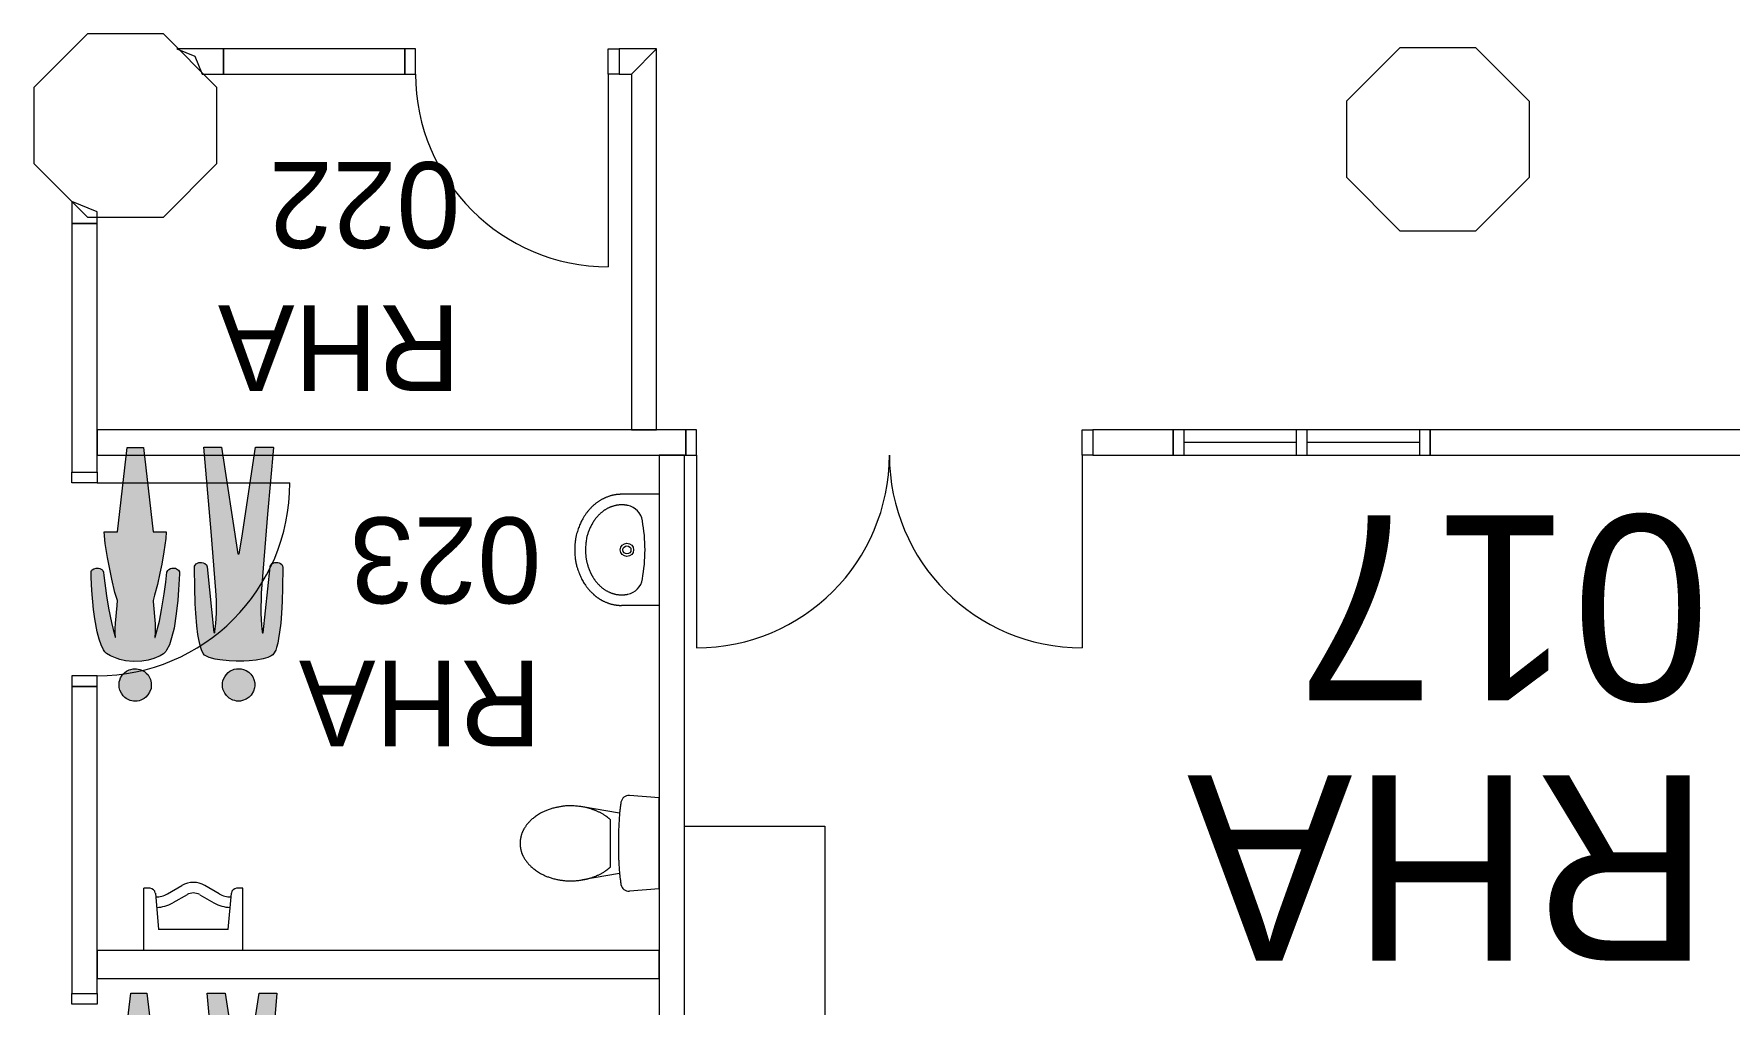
# Model space of a CAD drawing. Header units: inches. Extents: x -41965 to -36325, y -1598 to 214.
# Drawn here: x -41160.4 to -40845.6, y -587.9 to -407.8 of the extents above; entities that cross this region are included whole.
import ezdxf

# ---------------------------------------------------------------- set-up
doc = ezdxf.new("R2010")
doc.units = ezdxf.units.IN
doc.header["$LTSCALE"] = 86.4
doc.header["$MEASUREMENT"] = 0
doc.layers.get('0').update_dxf_attribs({"lineweight": 18})
for name, color, linetype, lineweight in [('-0', 7, 'Continuous', 15), ('BUILDING STRUCTURE', 7, 'Continuous', 18), ('LABELS', 7, 'Continuous', 18)]:
    doc.layers.add(name, color=color, linetype=linetype, lineweight=lineweight)
doc.styles.add('Arial', font='arial.ttf')

# ---------------------------------------------------------------- blocks, each defined once
blk = doc.blocks.new('mens sign')
at = {"layer": '-0', "linetype": 'Continuous', "lineweight": 0}
h = blk.add_hatch(color=256, dxfattribs=at)
h.dxf.hatch_style = 1
h.paths.add_polyline_path([(392.3, -581.5), (392, -574.9), (392, -566.6), (392.3, -559.6), (392.9, -554.4), (393.1, -553.6), (393.7, -553.7), (398.1, -597.2), (398.6, -598.4), (399.5, -599.2), (400.6, -599.7), (401.8, -600), (403.5, -599.9), (405.3, -599.1), (406, -598.3), (406.4, -597.5), (406.4, -596.3), (406.3, -583.4), (405.9, -572.6), (405.6, -566.5), (404.9, -558.2), (404.2, -552.4), (403.6, -549.1), (402.7, -545.1), (401.8, -542.4), (400.6, -539.8), (399.8, -538.9), (399.4, -538.6), (396.7, -537.3), (392.8, -536.2), (389.6, -535.7), (383.6, -535), (379, -534.8), (373.8, -534.8), (370.3, -535.1), (365.7, -535.6), (361.1, -536.4), (357.9, -537.3), (355.7, -538.3), (354.7, -539), (354.2, -539.6), (352.8, -542.2), (352.3, -543.8), (351.5, -546.7), (350.9, -549.7), (350.2, -554), (349.5, -560), (349, -566.6), (348.6, -574.2), (348.3, -583.4), (348.2, -596.7), (348.3, -597.7), (348.8, -598.6), (349.6, -599.3), (350.6, -599.7), (351.4, -600), (353.3, -600), (355.1, -599.2), (356, -598.3), (356.4, -597.7), (356.5, -597.2), (361, -553.6), (361.5, -553.6), (361.7, -554.1), (362.2, -558.7), (362.6, -566.2), (362.4, -579.7), (358.2, -631.9), (354.3, -675.8), (354.4, -676), (366.1, -676), (375.2, -616.1), (376.9, -605.7), (377.8, -605.7), (388.5, -676), (400.3, -676), (395.5, -620.5)])
h.paths.add_polyline_path([(383.5, -510.4), (381.1, -509.2), (379.9, -508.8), (378.7, -508.5), (376, -508.5), (374.8, -508.8), (372.3, -509.7), (370.3, -511.1), (369, -512.5), (367.5, -515), (366.8, -517.2), (366.6, -518.5), (366.7, -520.5), (367.2, -522.8), (368, -524.5), (369.3, -526.2), (370.6, -527.5), (372.3, -528.6), (374, -529.3), (375.6, -529.7), (376.7, -529.8), (378.7, -529.8), (380.2, -529.5), (383, -528.2), (384.3, -527.3), (385.6, -525.9), (386.5, -524.6), (387.3, -523), (387.7, -521.9), (387.9, -520.5), (387.9, -517.8), (387.7, -516.4), (387.3, -515.4), (386.5, -513.8), (385.4, -512.2)])
at = {"color": 7, "linetype": 'Continuous', "lineweight": 5}
for p, q in [((367.5, -515), (369, -512.5)), ((369, -512.5), (370.3, -511.1)), ((370.3, -511.1), (372.3, -509.7)), ((372.3, -509.7), (374.8, -508.8)), ((374.8, -508.8), (376, -508.5)), ((376, -508.5), (378.7, -508.5)), ((378.7, -508.5), (379.9, -508.8)), ((379.9, -508.8), (381.1, -509.2)), ((381.1, -509.2), (383.5, -510.4)), ((383.5, -510.4), (385.4, -512.2)), ((385.4, -512.2), (386.5, -513.8)), ((386.5, -513.8), (387.3, -515.4)), ((366.6, -518.5), (366.8, -517.2)), ((366.7, -520.5), (366.6, -518.5)), ((367.2, -522.8), (366.7, -520.5)), ((366.8, -517.2), (367.5, -515)), ((368, -524.5), (367.2, -522.8)), ((369.3, -526.2), (368, -524.5)), ((385.6, -525.9), (384.3, -527.3)), ((386.5, -524.6), (385.6, -525.9)), ((387.3, -523), (386.5, -524.6)), ((387.3, -515.4), (387.7, -516.4)), ((387.7, -521.9), (387.3, -523)), ((387.7, -516.4), (387.9, -517.8)), ((387.9, -520.5), (387.7, -521.9)), ((387.9, -517.8), (387.9, -520.5)), ((357.9, -537.3), (361.1, -536.4)), ((357.9, -537.3), (361.1, -536.4)), ((361.1, -536.4), (365.7, -535.6)), ((365.7, -535.6), (370.3, -535.1)), ((365.7, -535.6), (370.3, -535.1)), ((370.6, -527.5), (369.3, -526.2)), ((370.3, -535.1), (373.8, -534.8)), ((370.3, -535.1), (373.8, -534.8)), ((372.3, -528.6), (370.6, -527.5)), ((374, -529.3), (372.3, -528.6)), ((373.8, -534.8), (379, -534.8)), ((375.6, -529.7), (374, -529.3)), ((376.7, -529.8), (375.6, -529.7)), ((378.7, -529.8), (376.7, -529.8)), ((380.2, -529.5), (378.7, -529.8)), ((379, -534.8), (383.6, -535)), ((379, -534.8), (383.6, -535)), ((383, -528.2), (380.2, -529.5)), ((384.3, -527.3), (383, -528.2)), ((383.6, -535), (389.6, -535.7)), ((383.6, -535), (389.6, -535.7)), ((389.6, -535.7), (392.8, -536.2)), ((389.6, -535.7), (392.8, -536.2)), ((392.8, -536.2), (396.7, -537.3)), ((392.8, -536.2), (396.7, -537.3)), ((392.8, -536.2), (396.7, -537.3)), ((392.8, -536.2), (396.7, -537.3)), ((350.9, -549.7), (351.5, -546.7)), ((350.9, -549.7), (351.5, -546.7)), ((350.9, -549.7), (351.5, -546.7)), ((350.9, -549.7), (351.5, -546.7)), ((351.5, -546.7), (352.3, -543.8)), ((351.5, -546.7), (352.3, -543.8)), ((351.5, -546.7), (352.3, -543.8)), ((351.5, -546.7), (352.3, -543.8)), ((352.3, -543.8), (352.8, -542.2)), ((352.3, -543.8), (352.8, -542.2)), ((352.3, -543.8), (352.8, -542.2)), ((352.3, -543.8), (352.8, -542.2)), ((352.8, -542.2), (354.2, -539.6)), ((352.8, -542.2), (354.2, -539.6)), ((352.8, -542.2), (354.2, -539.6)), ((352.8, -542.2), (354.2, -539.6)), ((354.2, -539.6), (354.7, -539)), ((354.2, -539.6), (354.7, -539)), ((354.7, -539), (355.7, -538.3)), ((355.7, -538.3), (357.9, -537.3)), ((396.7, -537.3), (399.4, -538.6)), ((396.7, -537.3), (399.4, -538.6)), ((396.7, -537.3), (399.4, -538.6)), ((396.7, -537.3), (399.4, -538.6)), ((399.4, -538.6), (399.8, -538.9)), ((399.4, -538.6), (399.8, -538.9)), ((399.4, -538.6), (399.8, -538.9)), ((399.4, -538.6), (399.8, -538.9)), ((399.8, -538.9), (400.6, -539.8)), ((399.8, -538.9), (400.6, -539.8)), ((399.8, -538.9), (400.6, -539.8)), ((399.8, -538.9), (400.6, -539.8)), ((400.6, -539.8), (401.8, -542.4)), ((400.6, -539.8), (401.8, -542.4)), ((400.6, -539.8), (401.8, -542.4)), ((400.6, -539.8), (401.8, -542.4)), ((401.8, -542.4), (402.7, -545.1)), ((401.8, -542.4), (402.7, -545.1)), ((401.8, -542.4), (402.7, -545.1)), ((401.8, -542.4), (402.7, -545.1)), ((402.7, -545.1), (403.6, -549.1)), ((402.7, -545.1), (403.6, -549.1)), ((402.7, -545.1), (403.6, -549.1)), ((402.7, -545.1), (403.6, -549.1)), ((349.5, -560), (350.2, -554)), ((349.5, -560), (350.2, -554)), ((349.5, -560), (350.2, -554)), ((349.5, -560), (350.2, -554)), ((350.2, -554), (350.9, -549.7)), ((350.2, -554), (350.9, -549.7)), ((350.2, -554), (350.9, -549.7)), ((350.2, -554), (350.9, -549.7)), ((361, -553.6), (356.5, -597.2)), ((361, -553.6), (356.5, -597.2)), ((361, -553.6), (356.5, -597.2)), ((361.5, -553.6), (361, -553.6)), ((361.7, -554.1), (361.5, -553.6)), ((362.2, -558.7), (361.7, -554.1)), ((362.6, -566.2), (362.2, -558.7)), ((392.3, -559.6), (392, -566.6)), ((392.3, -559.6), (392, -566.6)), ((392.3, -559.6), (392, -566.6)), ((392.3, -559.6), (392, -566.6)), ((392.9, -554.4), (392.3, -559.6)), ((392.9, -554.4), (392.3, -559.6)), ((392.9, -554.4), (392.3, -559.6)), ((392.9, -554.4), (392.3, -559.6)), ((393.1, -553.6), (392.9, -554.4)), ((393.1, -553.6), (392.9, -554.4)), ((393.1, -553.6), (392.9, -554.4)), ((393.1, -553.6), (392.9, -554.4)), ((393.7, -553.7), (393.1, -553.6)), ((393.7, -553.7), (393.1, -553.6)), ((393.7, -553.7), (393.1, -553.6)), ((393.7, -553.7), (393.1, -553.6)), ((398.1, -597.2), (393.7, -553.7)), ((398.1, -597.2), (393.7, -553.7)), ((398.1, -597.2), (393.7, -553.7)), ((398.1, -597.2), (393.7, -553.7)), ((403.6, -549.1), (404.2, -552.4)), ((403.6, -549.1), (404.2, -552.4)), ((403.6, -549.1), (404.2, -552.4)), ((403.6, -549.1), (404.2, -552.4)), ((404.2, -552.4), (404.9, -558.2)), ((404.2, -552.4), (404.9, -558.2)), ((404.2, -552.4), (404.9, -558.2)), ((404.2, -552.4), (404.9, -558.2)), ((404.9, -558.2), (405.6, -566.5)), ((404.9, -558.2), (405.6, -566.5)), ((404.9, -558.2), (405.6, -566.5)), ((404.9, -558.2), (405.6, -566.5)), ((348.6, -574.2), (349, -566.6)), ((348.6, -574.2), (349, -566.6)), ((348.6, -574.2), (349, -566.6)), ((348.6, -574.2), (349, -566.6)), ((349, -566.6), (349.5, -560)), ((349, -566.6), (349.5, -560)), ((349, -566.6), (349.5, -560)), ((349, -566.6), (349.5, -560)), ((362.4, -579.7), (362.6, -566.2)), ((392, -566.6), (392, -574.9)), ((392, -566.6), (392, -574.9)), ((392, -566.6), (392, -574.9)), ((392, -566.6), (392, -574.9)), ((405.6, -566.5), (405.9, -572.6)), ((405.6, -566.5), (405.9, -572.6)), ((405.6, -566.5), (405.9, -572.6)), ((405.6, -566.5), (405.9, -572.6)), ((348.3, -583.4), (348.6, -574.2)), ((348.3, -583.4), (348.6, -574.2)), ((348.3, -583.4), (348.6, -574.2)), ((348.3, -583.4), (348.6, -574.2)), ((358.2, -631.9), (362.4, -579.7)), ((392, -574.9), (392.3, -581.5)), ((392, -574.9), (392.3, -581.5)), ((392, -574.9), (392.3, -581.5)), ((392, -574.9), (392.3, -581.5)), ((392.3, -581.5), (395.5, -620.5)), ((392.3, -581.5), (395.5, -620.5)), ((392.3, -581.5), (395.5, -620.5)), ((392.3, -581.5), (395.5, -620.5)), ((405.9, -572.6), (406.3, -583.4)), ((405.9, -572.6), (406.3, -583.4)), ((405.9, -572.6), (406.3, -583.4)), ((405.9, -572.6), (406.3, -583.4)), ((348.2, -596.7), (348.3, -583.4)), ((348.2, -596.7), (348.3, -583.4)), ((348.2, -596.7), (348.3, -583.4)), ((348.2, -596.7), (348.3, -583.4)), ((406.3, -583.4), (406.4, -596.3)), ((406.3, -583.4), (406.4, -596.3)), ((406.3, -583.4), (406.4, -596.3)), ((406.3, -583.4), (406.4, -596.3)), ((348.3, -597.7), (348.2, -596.7)), ((348.3, -597.7), (348.2, -596.7)), ((348.3, -597.7), (348.2, -596.7)), ((348.3, -597.7), (348.2, -596.7)), ((348.8, -598.6), (348.3, -597.7)), ((348.8, -598.6), (348.3, -597.7)), ((348.8, -598.6), (348.3, -597.7)), ((348.8, -598.6), (348.3, -597.7)), ((349.6, -599.3), (348.8, -598.6)), ((349.6, -599.3), (348.8, -598.6)), ((349.6, -599.3), (348.8, -598.6)), ((349.6, -599.3), (348.8, -598.6)), ((350.6, -599.7), (349.6, -599.3)), ((350.6, -599.7), (349.6, -599.3)), ((350.6, -599.7), (349.6, -599.3)), ((350.6, -599.7), (349.6, -599.3)), ((351.4, -600), (350.6, -599.7)), ((351.4, -600), (350.6, -599.7)), ((351.4, -600), (350.6, -599.7)), ((351.4, -600), (350.6, -599.7)), ((353.3, -600), (351.4, -600)), ((353.3, -600), (351.4, -600)), ((353.3, -600), (351.4, -600)), ((353.3, -600), (351.4, -600)), ((355.1, -599.2), (353.3, -600)), ((355.1, -599.2), (353.3, -600)), ((355.1, -599.2), (353.3, -600)), ((355.1, -599.2), (353.3, -600)), ((356, -598.3), (355.1, -599.2)), ((356, -598.3), (355.1, -599.2)), ((356, -598.3), (355.1, -599.2)), ((356, -598.3), (355.1, -599.2)), ((356.4, -597.7), (356, -598.3)), ((356.4, -597.7), (356, -598.3)), ((356.4, -597.7), (356, -598.3)), ((356.4, -597.7), (356, -598.3)), ((356.5, -597.2), (356.4, -597.7)), ((356.5, -597.2), (356.4, -597.7)), ((356.5, -597.2), (356.4, -597.7)), ((356.5, -597.2), (356.4, -597.7)), ((398.6, -598.4), (398.1, -597.2)), ((398.6, -598.4), (398.1, -597.2)), ((398.6, -598.4), (398.1, -597.2)), ((398.6, -598.4), (398.1, -597.2)), ((399.5, -599.2), (398.6, -598.4)), ((399.5, -599.2), (398.6, -598.4)), ((399.5, -599.2), (398.6, -598.4)), ((399.5, -599.2), (398.6, -598.4)), ((400.6, -599.7), (399.5, -599.2)), ((400.6, -599.7), (399.5, -599.2)), ((400.6, -599.7), (399.5, -599.2)), ((400.6, -599.7), (399.5, -599.2)), ((401.8, -600), (400.6, -599.7)), ((401.8, -600), (400.6, -599.7)), ((401.8, -600), (400.6, -599.7)), ((401.8, -600), (400.6, -599.7)), ((403.5, -599.9), (401.8, -600)), ((403.5, -599.9), (401.8, -600)), ((403.5, -599.9), (401.8, -600)), ((403.5, -599.9), (401.8, -600)), ((405.3, -599.1), (403.5, -599.9)), ((405.3, -599.1), (403.5, -599.9)), ((405.3, -599.1), (403.5, -599.9)), ((405.3, -599.1), (403.5, -599.9)), ((406, -598.3), (405.3, -599.1)), ((406, -598.3), (405.3, -599.1)), ((406, -598.3), (405.3, -599.1)), ((406, -598.3), (405.3, -599.1)), ((406.4, -597.5), (406, -598.3)), ((406.4, -597.5), (406, -598.3)), ((406.4, -597.5), (406, -598.3)), ((406.4, -597.5), (406, -598.3)), ((406.4, -596.3), (406.4, -597.5)), ((406.4, -596.3), (406.4, -597.5)), ((406.4, -596.3), (406.4, -597.5)), ((406.4, -596.3), (406.4, -597.5)), ((376.9, -605.7), (375.2, -616.1)), ((376.9, -605.7), (375.2, -616.1)), ((376.9, -605.7), (375.2, -616.1)), ((376.9, -605.7), (375.2, -616.1)), ((377.8, -605.7), (376.9, -605.7)), ((377.8, -605.7), (376.9, -605.7)), ((388.5, -676), (377.8, -605.7)), ((388.5, -676), (377.8, -605.7)), ((375.2, -616.1), (366.1, -676)), ((375.2, -616.1), (366.1, -676)), ((375.2, -616.1), (366.1, -676)), ((375.2, -616.1), (366.1, -676)), ((395.5, -620.5), (400.3, -676)), ((395.5, -620.5), (400.3, -676)), ((395.5, -620.5), (400.3, -676)), ((395.5, -620.5), (400.3, -676)), ((354.3, -675.8), (358.2, -631.9)), ((354.3, -675.8), (358.2, -631.9)), ((354.4, -676), (354.3, -675.8)), ((354.4, -676), (354.3, -675.8)), ((354.4, -676), (354.3, -675.8)), ((354.4, -676), (354.3, -675.8)), ((366.1, -676), (354.4, -676)), ((366.1, -676), (354.4, -676)), ((366.1, -676), (354.4, -676)), ((366.1, -676), (354.4, -676)), ((400.3, -676), (388.5, -676)), ((400.3, -676), (388.5, -676)), ((400.3, -676), (388.5, -676)), ((400.3, -676), (388.5, -676))]:
    blk.add_line(p, q, dxfattribs=at)
blk = doc.blocks.new('ladies sign')
at = {"layer": '-0', "linetype": 'Continuous', "lineweight": 0}
h = blk.add_hatch(color=256, dxfattribs=at)
h.dxf.hatch_style = 1
h.paths.add_polyline_path([(279.3, -574.9), (279.5, -571.7), (280.6, -560), (280.7, -556.4), (280.7, -553.5), (280.5, -550.5), (280.7, -550.8), (281.1, -551.9), (282, -555.9), (283.2, -560.5), (285.1, -569.8), (286.5, -578), (288.3, -591.4), (288.4, -593.6), (288.9, -594.7), (289.6, -595.4), (290.8, -596.1), (291.7, -596.3), (293.4, -596.3), (294.9, -595.9), (295.9, -595.2), (296.3, -594.7), (296.7, -594), (296.7, -590.2), (296.2, -581.6), (295, -569), (294.2, -562.8), (292.6, -554.2), (291.3, -549.4), (290.1, -545.8), (288.4, -542.4), (287.5, -541), (286.5, -540), (283.8, -538.4), (279.5, -536.6), (277.7, -536), (273.9, -535.2), (269, -534.8), (263.1, -535), (258.9, -535.6), (255.3, -536.7), (251.1, -538.5), (248.8, -539.8), (247.4, -541.2), (246.8, -542.1), (245, -545.7), (243.5, -550.3), (241.9, -556.7), (240.4, -566.2), (239.4, -575.1), (238.9, -582), (238.3, -592.6), (238.3, -593.9), (238.9, -594.9), (239.6, -595.5), (241, -596.2), (242, -596.4), (243.3, -596.3), (244.2, -596.1), (245.4, -595.5), (246.1, -594.7), (246.6, -593.7), (247.3, -587.1), (248.4, -579.3), (250.1, -568.8), (251.6, -561.4), (254.3, -550.8), (254.6, -550.4), (254.3, -554.1), (254.4, -559.5), (255.7, -574.2), (255.7, -575), (254.7, -578.4), (252.9, -585.5), (251.2, -593), (250, -598.9), (248.6, -607), (247.4, -615.9), (247, -620.3), (255.7, -620.3), (262.1, -676), (272.8, -676), (279.3, -620.3), (288.1, -620.3), (287.3, -612.5), (285.9, -603.4), (284.6, -596.7), (283, -589), (280.9, -580.2)])
h.paths.add_polyline_path([(278.2, -519.6), (278.1, -517.6), (277.6, -515.7), (276.7, -513.8), (275.4, -512), (274.4, -511), (273.5, -510.3), (270.8, -509), (268.7, -508.6), (266.3, -508.6), (265, -508.8), (263.9, -509.2), (261.7, -510.3), (260.6, -511.1), (259.2, -512.6), (258, -514.4), (257.1, -516.9), (256.9, -518.3), (256.9, -520.7), (257.5, -522.9), (258.3, -524.6), (259, -525.8), (260.2, -527), (261.4, -528), (262.7, -528.8), (264.5, -529.5), (266.7, -529.9), (268.9, -529.8), (270.5, -529.5), (271.6, -529.1), (273.2, -528.3), (274.6, -527.3), (276.1, -525.6), (277.2, -523.9), (277.8, -522.3), (278.1, -521.2)])
at = {"color": 7, "linetype": 'Continuous', "lineweight": 5}
for p, q in [((257.1, -516.9), (258, -514.4)), ((258, -514.4), (259.2, -512.6)), ((259.2, -512.6), (260.6, -511.1)), ((260.6, -511.1), (261.7, -510.3)), ((261.7, -510.3), (263.9, -509.2)), ((263.9, -509.2), (265, -508.8)), ((265, -508.8), (266.3, -508.6)), ((266.3, -508.6), (268.7, -508.6)), ((268.7, -508.6), (270.8, -509)), ((270.8, -509), (273.5, -510.3)), ((273.5, -510.3), (274.4, -511)), ((274.4, -511), (275.4, -512)), ((275.4, -512), (276.7, -513.8)), ((276.7, -513.8), (277.6, -515.7)), ((256.9, -518.3), (257.1, -516.9)), ((256.9, -520.7), (256.9, -518.3)), ((257.5, -522.9), (256.9, -520.7)), ((258.3, -524.6), (257.5, -522.9)), ((259, -525.8), (258.3, -524.6)), ((260.2, -527), (259, -525.8)), ((276.1, -525.6), (274.6, -527.3)), ((277.2, -523.9), (276.1, -525.6)), ((277.8, -522.3), (277.2, -523.9)), ((277.6, -515.7), (278.1, -517.6)), ((278.1, -521.2), (277.8, -522.3)), ((278.1, -517.6), (278.2, -519.6)), ((278.2, -519.6), (278.1, -521.2)), ((251.1, -538.5), (255.3, -536.7)), ((251.1, -538.5), (255.3, -536.7)), ((251.1, -538.5), (255.3, -536.7)), ((255.3, -536.7), (258.9, -535.6)), ((255.3, -536.7), (258.9, -535.6)), ((255.3, -536.7), (258.9, -535.6)), ((258.9, -535.6), (263.1, -535)), ((258.9, -535.6), (263.1, -535)), ((261.4, -528), (260.2, -527)), ((262.7, -528.8), (261.4, -528)), ((264.5, -529.5), (262.7, -528.8)), ((263.1, -535), (269, -534.8)), ((263.1, -535), (269, -534.8)), ((266.7, -529.9), (264.5, -529.5)), ((268.9, -529.8), (266.7, -529.9)), ((270.5, -529.5), (268.9, -529.8)), ((269, -534.8), (273.9, -535.2)), ((269, -534.8), (273.9, -535.2)), ((271.6, -529.1), (270.5, -529.5)), ((273.2, -528.3), (271.6, -529.1)), ((274.6, -527.3), (273.2, -528.3)), ((273.9, -535.2), (277.7, -536)), ((273.9, -535.2), (277.7, -536)), ((277.7, -536), (279.5, -536.6)), ((279.5, -536.6), (283.8, -538.4)), ((243.5, -550.3), (245, -545.7)), ((245, -545.7), (246.8, -542.1)), ((245, -545.7), (246.8, -542.1)), ((245, -545.7), (246.8, -542.1)), ((246.8, -542.1), (247.4, -541.2)), ((246.8, -542.1), (247.4, -541.2)), ((246.8, -542.1), (247.4, -541.2)), ((247.4, -541.2), (248.8, -539.8)), ((247.4, -541.2), (248.8, -539.8)), ((247.4, -541.2), (248.8, -539.8)), ((248.8, -539.8), (251.1, -538.5)), ((248.8, -539.8), (251.1, -538.5)), ((248.8, -539.8), (251.1, -538.5)), ((283.8, -538.4), (286.5, -540)), ((286.5, -540), (287.5, -541)), ((286.5, -540), (287.5, -541)), ((287.5, -541), (288.4, -542.4)), ((287.5, -541), (288.4, -542.4)), ((287.5, -541), (288.4, -542.4)), ((288.4, -542.4), (290.1, -545.8)), ((288.4, -542.4), (290.1, -545.8)), ((290.1, -545.8), (291.3, -549.4)), ((290.1, -545.8), (291.3, -549.4)), ((240.4, -566.2), (241.9, -556.7)), ((241.9, -556.7), (243.5, -550.3)), ((254.3, -550.8), (251.6, -561.4)), ((254.3, -550.8), (251.6, -561.4)), ((254.3, -550.8), (251.6, -561.4)), ((254.3, -554.1), (254.6, -550.6)), ((254.4, -550.6), (254.3, -550.8)), ((254.3, -554.1), (254.6, -550.6)), ((254.4, -550.6), (254.3, -550.8)), ((254.3, -554.1), (254.6, -550.6)), ((254.4, -550.6), (254.3, -550.8)), ((254.4, -559.5), (254.3, -554.1)), ((254.4, -559.5), (254.3, -554.1)), ((254.4, -559.5), (254.3, -554.1)), ((254.6, -550.6), (254.4, -550.6)), ((254.6, -550.6), (254.4, -550.6)), ((254.6, -550.6), (254.4, -550.6)), ((255.7, -574.2), (254.4, -559.5)), ((255.7, -574.2), (254.4, -559.5)), ((255.7, -574.2), (254.4, -559.5)), ((280.7, -550.8), (280.5, -550.6)), ((280.5, -550.6), (280.7, -553.5)), ((280.7, -550.8), (280.5, -550.6)), ((280.5, -550.6), (280.7, -553.5)), ((280.6, -550.6), (280.5, -550.7)), ((280.5, -550.7), (280.7, -553.5)), ((280.7, -550.8), (280.6, -550.6)), ((280.7, -556.4), (280.6, -560)), ((280.7, -556.4), (280.6, -560)), ((280.7, -556.4), (280.6, -560)), ((281.1, -551.9), (280.7, -550.8)), ((281.1, -551.9), (280.7, -550.8)), ((281.1, -551.9), (280.7, -550.8)), ((280.7, -553.5), (280.7, -556.4)), ((280.7, -553.5), (280.7, -556.4)), ((280.7, -553.5), (280.7, -556.4)), ((282, -555.9), (281.1, -551.9)), ((282, -555.9), (281.1, -551.9)), ((282, -555.9), (281.1, -551.9)), ((283.2, -560.5), (282, -555.9)), ((283.2, -560.5), (282, -555.9)), ((283.2, -560.5), (282, -555.9)), ((291.3, -549.4), (292.6, -554.2)), ((291.3, -549.4), (292.6, -554.2)), ((292.6, -554.2), (294.2, -562.8)), ((292.6, -554.2), (294.2, -562.8)), ((292.6, -554.2), (294.2, -562.8)), ((239.4, -575.1), (240.4, -566.2)), ((250.1, -568.8), (248.4, -579.3)), ((250.1, -568.8), (248.4, -579.3)), ((250.1, -568.8), (248.4, -579.3)), ((251.6, -561.4), (250.1, -568.8)), ((251.6, -561.4), (250.1, -568.8)), ((251.6, -561.4), (250.1, -568.8)), ((280.6, -560), (279.5, -571.7)), ((280.6, -560), (279.5, -571.7)), ((280.6, -560), (279.5, -571.7)), ((285.1, -569.8), (283.2, -560.5)), ((285.1, -569.8), (283.2, -560.5)), ((285.1, -569.8), (283.2, -560.5)), ((286.5, -578), (285.1, -569.8)), ((286.5, -578), (285.1, -569.8)), ((286.5, -578), (285.1, -569.8)), ((294.2, -562.8), (295, -569)), ((294.2, -562.8), (295, -569)), ((294.2, -562.8), (295, -569)), ((295, -569), (296.2, -581.6)), ((295, -569), (296.2, -581.6)), ((295, -569), (296.2, -581.6)), ((238.9, -582), (239.4, -575.1)), ((248.4, -579.3), (247.3, -587.1)), ((252.9, -585.5), (254.7, -578.4)), ((252.9, -585.5), (254.7, -578.4)), ((252.9, -585.5), (254.7, -578.4)), ((254.7, -578.4), (255.7, -575)), ((254.7, -578.4), (255.7, -575)), ((254.7, -578.4), (255.7, -575)), ((255.7, -575), (255.7, -574.2)), ((255.7, -575), (255.7, -574.2)), ((255.7, -575), (255.7, -574.2)), ((279.5, -571.7), (279.3, -574.9)), ((279.5, -571.7), (279.3, -574.9)), ((279.5, -571.7), (279.3, -574.9)), ((279.3, -574.9), (280.9, -580.2)), ((279.3, -574.9), (280.9, -580.2)), ((279.3, -574.9), (280.9, -580.2)), ((280.9, -580.2), (283, -589)), ((280.9, -580.2), (283, -589)), ((280.9, -580.2), (283, -589)), ((288.3, -591.4), (286.5, -578)), ((288.3, -591.4), (286.5, -578)), ((288.3, -591.4), (286.5, -578)), ((296.2, -581.6), (296.7, -590.2)), ((296.2, -581.6), (296.7, -590.2)), ((296.2, -581.6), (296.7, -590.2)), ((238.3, -592.6), (238.9, -582)), ((238.3, -592.6), (238.9, -582)), ((238.3, -592.6), (238.9, -582)), ((238.3, -593.9), (238.3, -592.6)), ((238.3, -593.9), (238.3, -592.6)), ((238.3, -593.9), (238.3, -592.6)), ((247.3, -587.1), (246.6, -593.7)), ((250, -598.9), (251.2, -593)), ((250, -598.9), (251.2, -593)), ((250, -598.9), (251.2, -593)), ((251.2, -593), (252.9, -585.5)), ((251.2, -593), (252.9, -585.5)), ((251.2, -593), (252.9, -585.5)), ((283, -589), (284.6, -596.7)), ((283, -589), (284.6, -596.7)), ((283, -589), (284.6, -596.7)), ((288.4, -593.6), (288.3, -591.4)), ((288.4, -593.6), (288.3, -591.4)), ((288.4, -593.6), (288.3, -591.4)), ((296.7, -590.2), (296.7, -594)), ((296.7, -590.2), (296.7, -594)), ((296.7, -590.2), (296.7, -594)), ((238.9, -594.9), (238.3, -593.9)), ((238.9, -594.9), (238.3, -593.9)), ((238.9, -594.9), (238.3, -593.9)), ((239.6, -595.5), (238.9, -594.9)), ((239.6, -595.5), (238.9, -594.9)), ((239.6, -595.5), (238.9, -594.9)), ((241, -596.2), (239.6, -595.5)), ((241, -596.2), (239.6, -595.5)), ((241, -596.2), (239.6, -595.5)), ((242, -596.4), (241, -596.2)), ((242, -596.4), (241, -596.2)), ((242, -596.4), (241, -596.2)), ((243.3, -596.3), (242, -596.4)), ((243.3, -596.3), (242, -596.4)), ((243.3, -596.3), (242, -596.4)), ((244.2, -596.1), (243.3, -596.3)), ((244.2, -596.1), (243.3, -596.3)), ((245.4, -595.5), (244.2, -596.1)), ((245.4, -595.5), (244.2, -596.1)), ((246.1, -594.7), (245.4, -595.5)), ((246.1, -594.7), (245.4, -595.5)), ((246.1, -594.7), (245.4, -595.5)), ((246.6, -593.7), (246.1, -594.7)), ((246.6, -593.7), (246.1, -594.7)), ((246.6, -593.7), (246.1, -594.7)), ((248.6, -607), (250, -598.9)), ((248.6, -607), (250, -598.9)), ((248.6, -607), (250, -598.9)), ((284.6, -596.7), (285.9, -603.4)), ((284.6, -596.7), (285.9, -603.4)), ((284.6, -596.7), (285.9, -603.4)), ((285.9, -603.4), (287.3, -612.5)), ((285.9, -603.4), (287.3, -612.5)), ((285.9, -603.4), (287.3, -612.5)), ((288.9, -594.7), (288.4, -593.6)), ((288.9, -594.7), (288.4, -593.6)), ((288.9, -594.7), (288.4, -593.6)), ((289.6, -595.4), (288.9, -594.7)), ((289.6, -595.4), (288.9, -594.7)), ((289.6, -595.4), (288.9, -594.7)), ((290.8, -596.1), (289.6, -595.4)), ((290.8, -596.1), (289.6, -595.4)), ((290.8, -596.1), (289.6, -595.4)), ((291.7, -596.3), (290.8, -596.1)), ((291.7, -596.3), (290.8, -596.1)), ((291.7, -596.3), (290.8, -596.1)), ((293.4, -596.3), (291.7, -596.3)), ((293.4, -596.3), (291.7, -596.3)), ((293.4, -596.3), (291.7, -596.3)), ((294.9, -595.9), (293.4, -596.3)), ((294.9, -595.9), (293.4, -596.3)), ((294.9, -595.9), (293.4, -596.3)), ((295.9, -595.2), (294.9, -595.9)), ((295.9, -595.2), (294.9, -595.9)), ((295.9, -595.2), (294.9, -595.9)), ((296.3, -594.7), (295.9, -595.2)), ((296.3, -594.7), (295.9, -595.2)), ((296.3, -594.7), (295.9, -595.2)), ((296.7, -594), (296.3, -594.7)), ((296.7, -594), (296.3, -594.7)), ((296.7, -594), (296.3, -594.7)), ((247.4, -615.9), (248.6, -607)), ((287.3, -612.5), (288.1, -620.3)), ((287.3, -612.5), (288.1, -620.3)), ((287.3, -612.5), (288.1, -620.3)), ((247, -620.3), (247.4, -615.9)), ((255.7, -620.3), (247, -620.3)), ((255.7, -620.3), (247, -620.3)), ((262.1, -676), (255.7, -620.3)), ((279.3, -620.3), (272.8, -676)), ((288.1, -620.3), (279.3, -620.3)), ((288.1, -620.3), (279.3, -620.3)), ((288.1, -620.3), (279.3, -620.3)), ((272.8, -676), (262.1, -676)), ((272.8, -676), (262.1, -676)), ((272.8, -676), (262.1, -676))]:
    blk.add_line(p, q, dxfattribs=at)

msp = doc.modelspace()

# ---------------------------------------------------------------- linework, layer by layer
at = {"layer": 'BUILDING STRUCTURE', "color": 7, "linetype": 'Continuous', "lineweight": 5}
for p, q in [((-41150.39, -407.76), (-41160.35, -417.71)), ((-41136.31, -407.76), (-41150.39, -407.76)), ((-41126.36, -417.72), (-41136.31, -407.76)), ((-41125.17, -410.53), (-41133.79, -410.53)), ((-41133.79, -410.53), (-41130.49, -411.89)), ((-41091.48, -410.53), (-41132.02, -410.53)), ((-41130.49, -411.89), (-41129.12, -415.2)), ((-41125.17, -415.2), (-41125.17, -410.53)), ((-41091.48, -410.53), (-41125.17, -410.53)), ((-41125.17, -410.53), (-41125.17, -415.2)), ((-41089.49, -410.53), (-41091.48, -410.53)), ((-41091.48, -410.53), (-41091.48, -415.2)), ((-41091.48, -415.2), (-41091.48, -410.53)), ((-41089.49, -415.2), (-41089.49, -410.53)), ((-41053.7, -415.2), (-41053.7, -410.53)), ((-41053.7, -410.53), (-41051.71, -410.53)), ((-41044.75, -410.53), (-41051.71, -410.53)), ((-41051.71, -410.53), (-41051.71, -415.2)), ((-41044.75, -410.53), (-41051.71, -410.53)), ((-41051.71, -410.53), (-41051.71, -415.2)), ((-41044.75, -410.53), (-41049.42, -415.2)), ((-41049.42, -415.2), (-41044.75, -410.53)), ((-41044.75, -481.26), (-41044.75, -410.53)), ((-41044.75, -481.26), (-41044.75, -410.53)), ((-40906.69, -410.32), (-40916.65, -420.27)), ((-40892.61, -410.32), (-40906.69, -410.32)), ((-40882.65, -420.28), (-40892.61, -410.32)), ((-41129.12, -415.2), (-41125.17, -415.2)), ((-41127.88, -415.2), (-41091.48, -415.2)), ((-41125.17, -415.2), (-41091.48, -415.2)), ((-41091.48, -415.2), (-41089.49, -415.2)), ((-41051.71, -415.2), (-41053.7, -415.2)), ((-41053.7, -415.2), (-41053.7, -450.99)), ((-41051.71, -415.2), (-41049.42, -415.2)), ((-41051.71, -415.2), (-41049.42, -415.2)), ((-41049.42, -415.2), (-41049.42, -481.26)), ((-41049.42, -415.2), (-41049.42, -481.26)), ((-41160.35, -417.71), (-41160.36, -431.79)), ((-41126.36, -431.81), (-41126.36, -417.72)), ((-40916.65, -420.27), (-40916.65, -434.35)), ((-40882.66, -434.37), (-40882.65, -420.28)), ((-41160.36, -431.79), (-41150.41, -441.75)), ((-41136.32, -441.76), (-41126.36, -431.81)), ((-40916.65, -434.35), (-40906.7, -444.31)), ((-40892.62, -444.32), (-40882.66, -434.37)), ((-41148.62, -440.77), (-41153.29, -438.84)), ((-41153.29, -438.84), (-41153.29, -442.95)), ((-41153.29, -440), (-41153.29, -489.13)), ((-41153.29, -442.95), (-41148.62, -442.95)), ((-41148.62, -442.95), (-41153.29, -442.95)), ((-41153.29, -442.95), (-41153.29, -489.13)), ((-41150.41, -441.75), (-41136.32, -441.76)), ((-41148.62, -442.95), (-41148.62, -440.77)), ((-41148.62, -481.26), (-41148.62, -442.18)), ((-41148.62, -489.13), (-41148.62, -442.95)), ((-40906.7, -444.31), (-40892.62, -444.32)), ((-41049.42, -481.26), (-41148.62, -481.26)), ((-41039.28, -481.26), (-41148.62, -481.26)), ((-41148.62, -481.26), (-41148.62, -485.93)), ((-41049.42, -481.26), (-41044.75, -481.26)), ((-41039.28, -481.26), (-41044.75, -481.26)), ((-41037.3, -481.26), (-41039.28, -481.26)), ((-41039.28, -481.26), (-41039.28, -485.93)), ((-41039.28, -485.93), (-41039.28, -481.26)), ((-41037.3, -485.93), (-41037.3, -481.26)), ((-40965.72, -485.93), (-40965.72, -481.26)), ((-40965.72, -481.26), (-40963.73, -481.26)), ((-40948.82, -481.26), (-40963.73, -481.26)), ((-40963.73, -481.26), (-40963.73, -485.93)), ((-40948.82, -481.26), (-40963.73, -481.26)), ((-40963.73, -481.26), (-40963.73, -485.93)), ((-40948.82, -481.26), (-40948.82, -485.93)), ((-40901.1, -481.26), (-40948.82, -481.26)), ((-40901.1, -481.26), (-40948.82, -481.26)), ((-40948.82, -481.26), (-40948.82, -485.93)), ((-40948.82, -485.93), (-40948.82, -481.26)), ((-40946.83, -481.26), (-40946.83, -485.93)), ((-40925.95, -481.26), (-40925.95, -485.93)), ((-40923.96, -481.26), (-40923.96, -485.93)), ((-40903.08, -481.26), (-40903.08, -485.93)), ((-40901.1, -481.26), (-40901.1, -485.93)), ((-40783.39, -481.26), (-40901.1, -481.26)), ((-40901.1, -485.93), (-40901.1, -481.26)), ((-40783.39, -481.26), (-40901.1, -481.26)), ((-40901.1, -481.26), (-40901.1, -485.93)), ((-40925.95, -483.6), (-40946.83, -483.6)), ((-40903.08, -483.6), (-40923.96, -483.6)), ((-41148.62, -485.93), (-41044.23, -485.93)), ((-41148.62, -489.13), (-41148.62, -485.93)), ((-41148.62, -485.93), (-41039.28, -485.93)), ((-41044.23, -485.93), (-41044.23, -577.91)), ((-41044.23, -485.93), (-41044.23, -675.29)), ((-41039.56, -485.93), (-41044.23, -485.93)), ((-41039.56, -675.29), (-41039.56, -485.93)), ((-41039.56, -485.93), (-41039.28, -485.93)), ((-41039.56, -675.29), (-41039.56, -485.93)), ((-41039.28, -485.93), (-41037.3, -485.93)), ((-41037.3, -485.93), (-41037.3, -521.72)), ((-40963.73, -485.93), (-40965.72, -485.93)), ((-40965.72, -485.93), (-40965.72, -521.72)), ((-40963.73, -485.93), (-40948.82, -485.93)), ((-40963.73, -485.93), (-40948.82, -485.93)), ((-40948.82, -485.93), (-40901.1, -485.93)), ((-40948.82, -485.93), (-40901.1, -485.93)), ((-40901.1, -485.93), (-40789.35, -485.93)), ((-40901.1, -485.93), (-40789.35, -485.93)), ((-41153.29, -491.12), (-41153.29, -489.13)), ((-41153.29, -489.13), (-41148.62, -489.13)), ((-41153.29, -489.13), (-41148.62, -489.13)), ((-41148.62, -489.13), (-41148.62, -491.12)), ((-41148.62, -491.12), (-41153.29, -491.12)), ((-41148.62, -491.12), (-41112.83, -491.12)), ((-41044.23, -493.22), (-41051.23, -493.22)), ((-41044.23, -493.22), (-41044.23, -513.85)), ((-41044.23, -513.85), (-41051.23, -513.85)), ((-41148.62, -526.91), (-41153.29, -526.91)), ((-41153.29, -526.91), (-41153.29, -528.9)), ((-41148.62, -528.9), (-41148.62, -526.91)), ((-41153.29, -528.9), (-41153.29, -585.86)), ((-41153.29, -528.9), (-41148.62, -528.9)), ((-41148.62, -528.9), (-41153.29, -528.9)), ((-41153.29, -528.9), (-41153.29, -585.86)), ((-41148.62, -577.91), (-41148.62, -528.9)), ((-41148.62, -585.86), (-41148.62, -528.9)), ((-41044.23, -549.55), (-41049.77, -549.14)), ((-41044.23, -566.47), (-41044.23, -549.55)), ((-41051.6, -552.42), (-41058.48, -551.24)), ((-41053.31, -562.41), (-41053.31, -553.62)), ((-41039.52, -674.85), (-41039.52, -554.85)), ((-41039.52, -554.85), (-41013.52, -554.85)), ((-41013.52, -554.85), (-41013.52, -674.85)), ((-41139.95, -577.91), (-41139.95, -566.36)), ((-41138.79, -566.36), (-41139.95, -566.36)), ((-41135.55, -567.37), (-41132.9, -565.84)), ((-41125.95, -567.37), (-41128.6, -565.84)), ((-41121.55, -566.36), (-41122.71, -566.36)), ((-41121.55, -577.91), (-41121.55, -566.36)), ((-41051.6, -563.61), (-41058.48, -564.79)), ((-41044.23, -566.47), (-41049.77, -566.88)), ((-41137.81, -567.26), (-41137.22, -573.99)), ((-41131.92, -567.54), (-41134.57, -569.07)), ((-41129.57, -567.54), (-41126.93, -569.07)), ((-41124.27, -573.99), (-41123.69, -567.26)), ((-41124.27, -573.99), (-41137.22, -573.99)), ((-41044.23, -577.91), (-41148.62, -577.91)), ((-41044.23, -577.91), (-41148.62, -577.91)), ((-41148.62, -577.91), (-41148.62, -583.13)), ((-41121.55, -577.91), (-41139.95, -577.91)), ((-41044.23, -583.13), (-41044.23, -577.91)), ((-41148.62, -585.86), (-41148.62, -583.13)), ((-41148.62, -583.13), (-41044.23, -583.13)), ((-41148.62, -583.13), (-41044.23, -583.13)), ((-41044.23, -583.13), (-41044.23, -675.29)), ((-41153.29, -587.85), (-41153.29, -585.86)), ((-41153.29, -585.86), (-41148.62, -585.86)), ((-41153.29, -585.86), (-41148.62, -585.86)), ((-41148.62, -587.85), (-41153.29, -587.85)), ((-41148.62, -585.86), (-41148.62, -587.85))]:
    msp.add_line(p, q, dxfattribs=at)
at = {"layer": 'BUILDING STRUCTURE', "linetype": 'Continuous', "lineweight": 0}
for p, q in [((-41150.39, -407.76), (-41160.35, -417.71)), ((-41136.31, -407.76), (-41150.39, -407.76)), ((-41126.36, -417.72), (-41136.31, -407.76)), ((-40906.69, -410.32), (-40916.65, -420.27)), ((-40892.61, -410.32), (-40906.69, -410.32)), ((-40882.65, -420.28), (-40892.61, -410.32)), ((-41160.35, -417.71), (-41160.36, -431.79)), ((-41126.36, -431.81), (-41126.36, -417.72)), ((-40916.65, -420.27), (-40916.65, -434.35)), ((-40882.66, -434.37), (-40882.65, -420.28)), ((-41160.36, -431.79), (-41150.41, -441.75)), ((-41136.32, -441.76), (-41126.36, -431.81)), ((-40916.65, -434.35), (-40906.7, -444.31)), ((-40892.62, -444.32), (-40882.66, -434.37)), ((-41150.41, -441.75), (-41136.32, -441.76)), ((-40906.7, -444.31), (-40892.62, -444.32))]:
    msp.add_line(p, q, dxfattribs=at)
at = {"layer": 'BUILDING STRUCTURE', "color": 7, "linetype": 'Continuous', "lineweight": 5}
for radius in [1.24, 0.746]:
    msp.add_circle((-41050.23, -503.53), radius, dxfattribs=at)
for centre, radius, start, end in [((-41053.7, -415.2), 35.79, 180, 270), ((-41037.3, -485.93), 35.79, 270, 0), ((-40965.72, -485.93), 35.79, 180, 270), ((-41148.62, -491.12), 35.79, 270, 0), ((-41050.77, -498.68), 3.45, 9.2073, 78.2711), ((-41076.76, -503.53), 29.88, 349.5778, 10.4222), ((-41050.77, -508.39), 3.45, 281.7289, 350.7927), ((-41049.88, -550.63), 1.49, 85.7778, 169.6074), ((-41138.79, -567.34), 0.979, 4.999, 89.999), ((-41130.75, -569.57), 4.31, 59.999, 119.999), ((-41122.71, -567.34), 0.979, 89.999, 174.999), ((-41049.88, -565.4), 1.49, 190.3926, 274.2222), ((-41137.7, -563.64), 4.31, 269.3147, 299.999), ((-41137.7, -563.64), 6.26, 271.0944, 299.999), ((-41130.75, -569.57), 2.35, 59.999, 119.999), ((-41123.8, -563.64), 6.26, 239.999, 268.9036), ((-41123.8, -563.64), 4.31, 239.999, 270.6833)]:
    msp.add_arc(centre, radius, start, end, dxfattribs=at)
for points in [[(-41051.23, -493.22), (-41052.4, -493.22), (-41054.48, -493.89), (-41056.26, -495.03), (-41057.79, -496.65), (-41058.95, -498.64), (-41059.93, -501.59), (-41059.93, -503.53)], [(-41049.99, -495.32), (-41050.94, -495.1), (-41052.71, -495.33), (-41054.23, -496), (-41055.57, -497.09), (-41056.5, -498.31), (-41056.8, -498.89)], [(-41056.8, -498.89), (-41057.67, -500.53), (-41058, -503.48), (-41057.77, -505.67), (-41057.2, -507.42), (-41056.85, -508.09)], [(-41059.93, -503.53), (-41059.93, -505.48), (-41058.95, -508.43), (-41057.79, -510.41), (-41056.63, -511.64), (-41055.39, -512.67), (-41053.54, -513.54), (-41051.91, -513.85), (-41051.23, -513.85)], [(-41056.85, -508.09), (-41056.55, -508.67), (-41055.63, -509.91), (-41054.31, -511.02), (-41052.79, -511.72), (-41051.02, -511.97), (-41050.07, -511.76)], [(-41051.34, -550.36), (-41051.41, -550.76), (-41051.64, -552.59), (-41051.82, -556.03), (-41051.82, -558.01)], [(-41063.8, -551.46), (-41065.47, -551.88), (-41067.7, -553.32), (-41068.96, -554.63), (-41069.78, -556.11), (-41070.08, -557.45), (-41070.08, -558.01)], [(-41053.31, -553.62), (-41054.27, -552.77), (-41056.43, -551.72), (-41058.67, -551.15), (-41061.86, -550.96), (-41063.8, -551.46)], [(-41070.08, -558.01), (-41070.08, -558.58), (-41069.78, -559.92), (-41068.96, -561.4), (-41067.69, -562.7), (-41065.46, -564.14), (-41063.8, -564.57)], [(-41051.82, -558.01), (-41051.83, -560.79), (-41051.53, -564.62), (-41051.34, -565.67)], [(-41063.8, -564.57), (-41061.86, -565.07), (-41058.67, -564.88), (-41056.43, -564.31), (-41054.26, -563.26), (-41053.31, -562.41)]]:
    msp.add_open_spline(points, degree=2, dxfattribs=at)

# ---------------------------------------------------------------- block references
at = {"layer": 'LABELS', "linetype": 'Continuous', "lineweight": 0, "xscale": 0.28125, "yscale": 0.28125, "zscale": 0.28125, "rotation": 180}
for name, p in [('ladies sign', (-41066.3, -674.64)), ('mens sign', (-41016.23, -674.62)), ('ladies sign', (-41065.65, -775.94)), ('mens sign', (-41015.58, -775.93))]:
    msp.add_blockref(name, p, dxfattribs=at)

# ---------------------------------------------------------------- texts
at = {"layer": 'LABELS', "color": 7, "lineweight": 0, "attachment_point": 4, "rotation": 180, "style": 'Arial'}
for s, insert, char_height, line_spacing_factor in [('\\pxsm1;{\\fGotham Book|b0|i0|c0|p2;RHA\\P022}', (-41081.18, -452.69), 15.9375, 0.562063), ('\\pxsm1;{\\fGotham Book|b0|i0|c0|p2;RHA\\P023}', (-41066.14, -518.65), 15.9375, 0.910542), ('{\\fGotham Book|b0|i0|c0|p2;RHA\\P\\P017}', (-40849.15, -538.2), 34.375, 0.421547)]:
    msp.add_mtext(s, dxfattribs=dict(at, insert=insert, char_height=char_height, line_spacing_factor=line_spacing_factor))

doc.saveas('drawing.dxf')
